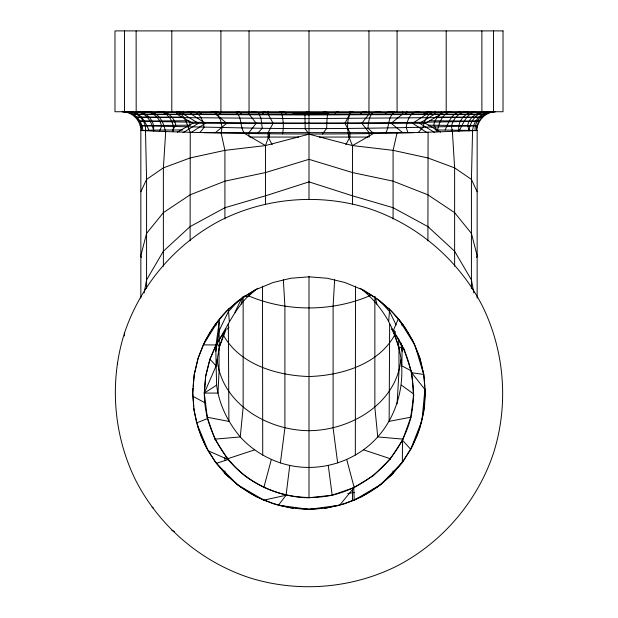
<?xml version="1.0" encoding="UTF-8"?>
<svg xmlns="http://www.w3.org/2000/svg" width="618" height="618" viewBox="0 0 618 618"><rect width="100%" height="100%" fill="white"/><g stroke="black" fill="none" stroke-linecap="round" stroke-linejoin="round"><path stroke-width="0.93" d="M309 276.47L309 497.784L332.16 495.188C370.367 486.242 401.584 455.319 410.885 417.204C417.637 386.613 410.553 353.944 391.735 328.907C412.384 369.34 400.634 423.191 363.446 449.788C345.076 463.075 321.862 469.278 299.313 466.953C276.818 464.551 255.458 453.697 240.263 436.941C227.887 422.218 219.011 404.342 216.632 385.13C216.308 371.665 215.821 358.201 215.867 344.736M477.15 298.123L477.158 130.506L435.064 129.927M124.465 335.945L124.473 333.117C140.572 284.782 175.69 243.662 220.912 220.201C266.482 197.397 320.387 193.156 368.954 208.552C417.297 224.643 458.417 259.761 481.878 304.991C504.674 350.553 508.923 404.466 493.527 453.033C477.428 501.376 442.31 542.496 397.088 565.949C351.518 588.753 297.613 592.994 249.046 577.606C200.703 561.507 159.583 526.389 136.122 481.159C113.326 435.597 109.077 381.692 124.473 333.117M262.488 286.149L262.727 455.087M389.657 323.593L389.139 421.352L410.885 417.204L402.488 440.217L402.364 462.341L392.337 474.13L380.835 484.481L368.807 492.7M355.327 455.057L355.504 286.157M477.158 130.506L428.081 132.182L427.903 240.858M402.133 345.678L401.87 365.871L411.325 370.877L411.712 372.762L413.666 395.744L410.545 418.602M413.666 395.744L413.697 394.068L401.376 385.084M422.117 419.661L424.605 405.308L425.207 389.842L411.712 372.762L403.878 348.799L398.61 346.883L398.772 339.328M165.423 131.958C164.272 123.299 159.22 113.032 149.471 111.742M472.561 130.885L471.426 179.405L471.426 288.475M140.85 298.123L140.842 130.506L153.511 130.12C155.172 120.363 145.778 111.294 136.184 111.742L136.122 30.9M475.103 130.753C474.091 120.525 483.546 111.479 493.589 111.742M269.425 137.428L269.61 132.638M334.639 279.591L333.102 306.312L333.102 427.973L337.652 462.928M397.088 403.855L398.958 371.881L398.958 347.88M428.081 132.182C340.642 135.041 253.148 134.299 165.717 131.557L163.376 167.864L163.376 266.234M196.64 422.905L207.455 418.602L204.295 393.079L205.624 376.478L209.942 359.166L216.856 343.361L226.265 328.907L219.382 346.907L216.122 365.879L204.295 393.079C204.326 424.937 220.008 455.667 244.62 475.644C269.409 494.392 301.746 501.592 332.16 495.188L328.274 465.439M172.994 131.758C175.056 122.526 167.926 111.557 157.969 111.742M219.042 347.88L219.042 371.881L217.969 393.079L204.295 393.079L205.717 375.883L209.942 359.166L216.122 365.879M192.963 388.034L192.746 393.079L193.604 406.235M193.133 386.219L194.253 374.438L197.745 359.359L203.206 344.883L216.014 344.952C227.826 326.072 236.64 304.736 254.477 290.352M404.775 350.769L393.187 330.823L388.66 321.514L389.657 308.869M476.671 130.429C476.323 120.363 485.339 111.603 495.312 111.742M422.063 419.599L425.037 388.034M280.402 462.944L284.898 427.973L284.898 306.312L283.345 279.591M289.757 465.447L286.072 495.242L278.394 505.23L264.628 500.464M209.556 360.302L216.014 344.952L219.629 318.733C230.213 306.01 243.677 296.331 258 288.258M282.542 133.944C283.886 126.891 283.399 119.421 281.414 112.53L279.923 111.742M215.867 351.356L219.042 330.823L219.042 322.241M400.835 359.753C396.354 403.848 350.197 430.545 309 430.676C267.803 430.545 221.646 403.848 217.165 359.753M144.148 292.955L146.574 279.9L163.376 251.225L190.097 226.597L224.921 207.702L265.477 195.829L309 181.877L352.523 195.829L393.079 207.702L427.903 226.597L454.624 251.225L471.426 279.9L473.851 292.955M476.632 130.614C477.266 120.804 485.215 111.889 495.327 111.742M469 131.024C469.873 121.576 476.617 112.128 486.729 111.742L480.101 112.36L309 112.607L126.929 112.376L122.094 111.742M241.128 304.11L242.743 297.034M397.05 132.947L393.079 150.352L393.079 218.965M476.679 257.505L477.15 255.651L471.426 233.388L454.624 212.646L427.903 194.832L393.079 181.159L352.523 172.569L309 159.328L265.477 172.569L224.921 181.159L190.097 194.832L163.376 212.646L146.574 233.388L140.85 255.651L141.321 257.505M472.577 130.267C473.782 120.95 480.804 112.051 490.715 111.742M271.348 459.475L263.824 487.532L264.257 487.741M437.05 131.966C438.927 123.863 441.607 113.503 451.163 111.742M421.685 421.422L417.305 435.319L410.738 449.325L402.364 462.341L380.835 484.481L354.23 500.171L353.743 487.741L373.38 475.644L390.506 458.795L363.446 449.788M216.014 344.952L216.856 343.361L219.382 346.907L224.813 330.823M265.477 204.396L265.477 145.578L269.718 133.789M335.049 114.145L335.721 112.345L338.177 111.742M421.955 420.557L410.738 449.325L402.488 440.217L403.029 439.143L377.76 436.911L374.856 407.44L374.856 296.57M385.617 133.218C389.518 126.729 387.517 117.497 394.091 112.491L490.924 112.376C481.043 110.437 470.051 114.801 467.625 125.392L468.962 130.189M394.037 111.742L394.091 112.491L126.929 112.376C134.94 114.554 140.834 122.202 140.842 130.506L159.32 131.356L161.584 126.435C160.031 117.536 151.789 110.63 142.596 111.742M140.85 191.789L146.574 179.405L145.5 130.885C146.52 120.773 137.42 111.518 127.37 111.742M234.871 312.445L241.908 297.845M445.115 129.981C448.521 122.82 451.148 113.55 460.147 111.742M345.833 144.689L349.919 137.057L349.919 132.631L344.921 123.291L349.919 113.959L349.919 111.302M203.639 344.079L210.545 331.263M394.771 334.871C378.286 364.759 341.066 375.489 309 376.532C276.934 375.489 239.714 364.759 223.229 334.871M203.724 344.064L219.629 318.733L211.078 330.522M153.511 130.12L172.723 129.989L175.775 125.245C174.168 116.81 166.474 110.274 157.636 111.742M458.811 131.333C463.392 123.955 465.787 114.036 475.574 111.742C466.042 111.394 457.521 120.618 458.811 130.074M389.904 459.545L402.488 440.217M360.618 114.152L361.901 112.345L366.628 111.742M322.302 134.052L326.628 128.575L327.038 118.54L327.934 112.53L323.832 111.742M199.969 132.437L204.071 127.354C203.291 121.599 201.074 115.373 195.667 112.461L187.71 111.742M346.698 459.452L354.176 487.532L339.606 505.23L353.372 500.464M238.641 300.271L228.343 311.696L219.042 330.823L219.382 346.907M418.27 132.422L423.183 127.138C424.048 121.306 426.69 115.149 432.276 112.453L430.553 111.742M257.119 133.627L262.264 128.305C334.052 129.224 405.879 127.926 477.637 125.717L428.189 125.191M451.063 111.742C442.364 110.228 435.219 117.041 433.774 125.207L436.887 129.934M384.983 114.152L386.899 112.345L393.666 111.742M255.597 289.819L247.849 296.764L244.713 295.767M215.365 132.631L226.798 123.291L215.365 113.959L215.365 111.302M405.153 114.16L407.548 112.345L406.482 111.742M191.008 132.631L205.415 123.291L191.008 113.959L191.008 111.302M204.295 393.079L216.632 385.13M423.631 114.168L426.544 112.352L430.321 111.742M237.536 111.742L236.285 112.507C242.519 117.976 239.545 127.424 244.697 133.465L265.477 145.578L309 134.183L352.523 145.578L393.079 150.352L427.903 157.961L454.624 167.864L471.426 179.405L477.15 191.789M183.059 132.631L198.44 123.291L183.059 113.959L183.059 111.302M177.389 132.159L192.746 123.291L425.254 123.291L441.422 113.959L441.422 111.302M352.523 204.396L352.523 145.578L373.573 133.48L367.965 128.227C368.467 122.812 368.892 116.756 372.693 112.515L380.742 111.742M354.23 500.171L368.058 493.21M371.348 295.087C332.932 311.943 286.991 312.252 248.405 295.79M354.323 492.407L347.787 493.589M352.909 111.742L350.653 112.522C345.4 122.951 347.471 135.466 352.523 145.578M331.928 495.242L353.743 487.741M254.631 449.842L227.494 458.795L214.971 439.143L207.115 417.204L228.899 421.414L228.343 323.593M228.096 459.545L216.362 463.315L208.057 450.738L228.096 459.545L227.494 458.795C247.524 482.882 277.683 497.305 309 497.784M249.942 493.21L263.77 500.171L286.072 495.242M324.442 508.297L338.718 505.408M265.261 111.742L262.271 112.345L263.446 114.152M309.162 111.742L304.89 112.546L305.199 128.753L309 134.183L309 199.653M419.05 111.742L414.052 112.476C408.838 115.566 406.968 121.831 406.242 127.501L407.926 132.685M338.649 505.354L309 509.332L295.373 508.421M468.405 111.742C459.777 111.194 452.847 118.447 451.472 126.551L452.391 131.541L454.624 167.864L454.624 266.234M265.477 145.578L224.921 150.352L190.097 157.961L163.376 167.864L146.574 179.405L146.574 288.475M322.627 508.421L309 509.332L290.815 507.896L273.079 503.639L256.223 496.656L240.672 487.123L226.798 475.281L214.948 461.407L205.415 445.856L198.44 429L194.176 411.264L192.746 393.079L194.176 374.894L198.44 357.15L205.415 340.302L214.948 324.744L226.798 310.877L240.672 299.027L256.223 289.494L273.079 282.511L290.815 278.254L309 276.825L327.185 278.254L344.921 282.511L361.777 289.494L377.328 299.027L391.202 310.877L403.052 324.744L412.585 340.302L419.56 357.15L423.824 374.894L425.254 393.079L423.824 411.264L419.56 429L412.585 445.856L403.052 461.407L391.202 475.281L377.328 487.123L361.777 496.656L344.921 503.639L327.185 507.896L309 509.332L279.351 505.354M292.693 114.013L328.297 114.029M172.723 129.989L182.665 129.934M182.256 117.034L135.365 117.227L305.099 118.625L482.488 117.258L435.505 117.034M176.578 111.302L176.578 113.959L441.422 113.959M178.517 114.175L131.503 114.268L305.006 114.94L486.343 114.276L440.248 114.175M203.801 132.631L413.241 132.631M249.842 137.057L298.641 137.057M319.359 137.057L368.158 137.057M429.572 120.757L479.522 121.128C365.817 123.801 252.028 123.886 138.332 121.089L189.038 120.749L190.421 125.184L140.224 125.655L141.36 125.825L262.264 128.305L261.028 118.417L258.417 112.515L251.294 111.742M159.32 131.356L165.717 131.557M211.201 111.742L218.664 112.345L220.858 114.16M279.73 111.742L285.439 112.345L285.979 114.145M285.346 495.296L287.239 495.512M122.712 111.742C132.708 111.364 142.719 120.294 141.368 130.63M176.648 111.742L181.105 112.352L184.264 114.168M411.712 372.762L423.747 374.438L424.867 386.219M124.357 111.742C134.33 111.85 142.264 120.649 142.828 130.344M136.431 111.742C146.543 112.546 151.92 122.209 153.774 131.155M211.48 111.742L215.164 112.484L217.675 114.709L219.738 118.146L221.198 122.565L222.001 127.717L221.089 132.963L224.921 150.352L224.921 218.965M279.282 505.408L293.558 508.297M237.343 111.742L239.884 112.345L241.584 114.152M131.155 111.742C141.004 112.909 145.423 122.171 148.907 130.197M171.804 530.275L174.376 531.557M192.584 396.099L205.856 403.299M425.254 123.291L440.611 132.159M176.578 113.959L192.746 123.291M263.77 500.171L237.482 484.728L226.227 474.709L216.362 463.315L237.482 484.728L249.162 492.677M360.008 288.258C378.687 298.455 395.481 312.391 406.922 330.522M434.941 132.631L419.56 123.291L434.941 113.959L434.941 111.302M176.949 111.742C185.84 114.971 186.559 124.906 190.251 132.175L190.097 240.858M426.992 132.631L412.585 123.291L426.992 113.959L426.992 111.302M201.692 114.16L198.965 112.345L198.95 111.742M152.036 507.123L153.588 508.228M402.635 132.631L391.202 123.291L402.635 113.959L402.635 111.302M362.403 289.819C373.102 298.579 381.947 309.44 388.66 321.514M379.359 300.271L389.657 311.696L396.123 325.006M414.276 344.064L398.371 318.733L393.187 330.823L398.61 346.883M407.455 331.263L414.361 344.079M272.167 144.689L268.081 137.057L268.081 132.631L273.079 123.291L268.081 113.959L268.081 111.302M215.512 440.217L214.971 439.143L240.263 436.941L243.144 407.44L243.144 296.57M201.854 438.038L207.64 449.889M207.694 449.865L196.995 423.778L201.445 437.189M375.257 297.034L376.872 304.11M193.728 408.119L196.454 421.978M117.366 362.727L117.659 364.581M400.835 342.959L402.133 351.356M229.34 321.514L228.343 308.869M348.328 132.631L348.521 137.42M452.415 130.027L452.461 131.958M493.527 30.9L493.527 111.742M481.878 30.9L481.878 111.742M446.196 30.9L446.196 111.742M402.133 323.917L402.133 325.81M397.088 30.9L397.088 111.742M393.079 470.97L393.079 473.836M369.116 111.302L369.116 113.959L361.777 123.291L369.116 132.631L369.116 137.057M368.954 30.9L368.954 111.742M352.523 489.193L352.523 500.719M309 30.9L309 134.569M249.046 30.9L249.046 111.742M248.884 111.302L248.884 113.959L256.223 123.291L248.884 132.631L248.884 136.169M224.921 457.598L224.921 460.464M224.921 470.97L224.921 473.836M220.912 30.9L220.912 111.742M215.867 323.917L215.867 325.81M171.804 30.9L171.804 111.742M124.473 30.9L124.473 111.742M394.276 330.506A68.583 12.7 39.9 0 1 395.613 332.399M227.494 329.077A68.583 11.317 -41.4 0 1 229.008 327.185M503.021 30.9L114.979 30.9L114.979 111.742L503.021 111.742L503.021 30.9M420.255 359.359L414.794 344.883L423.747 374.438L420.255 359.359"/></g></svg>
